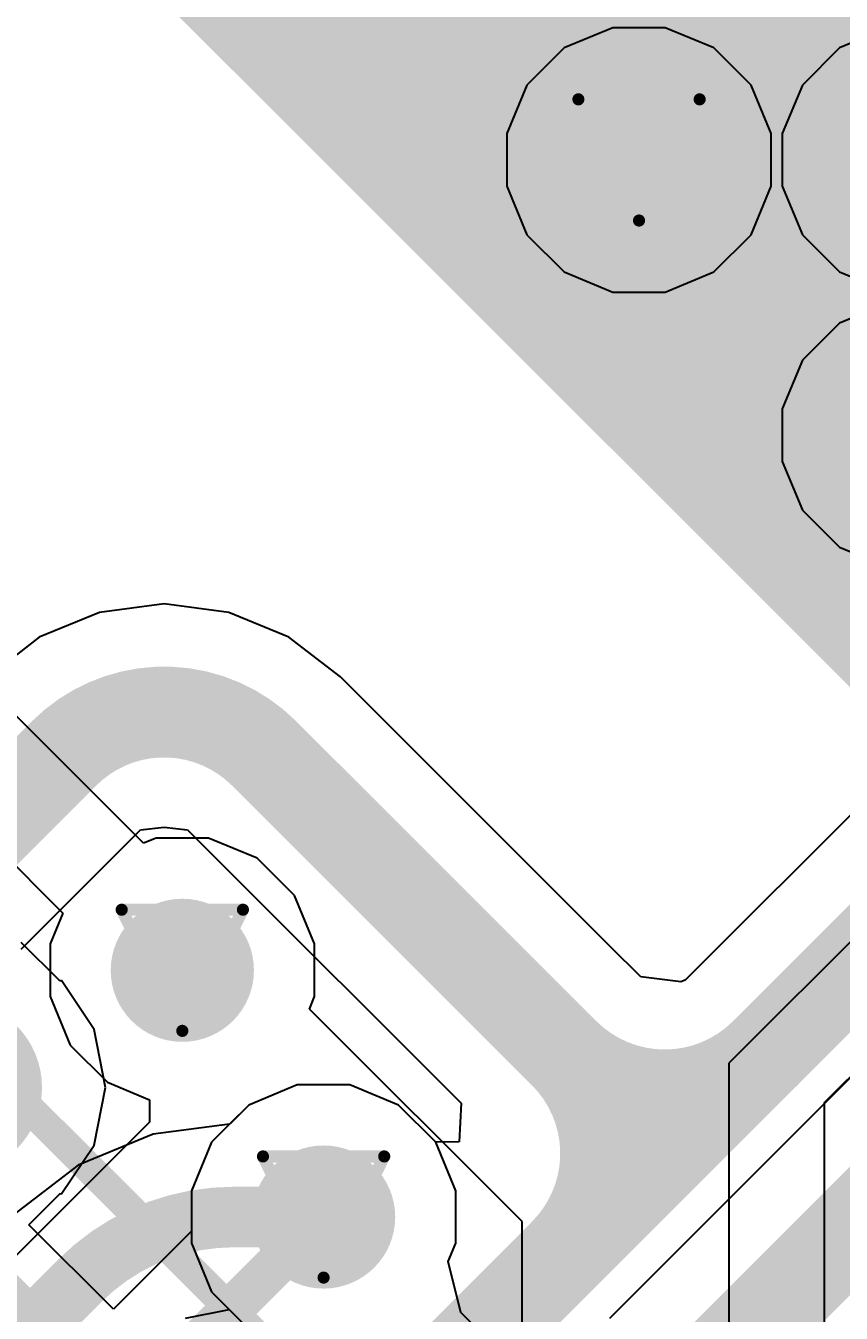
# Model space of a CAD drawing. Header units: inches. Extents: x 0 to 211, y 0 to 201.
# Drawn here: x 2.0196 to 2.1541, y 2.1277 to 2.3402 of the extents above; entities that cross this region are included whole.
import ezdxf

# ---------------------------------------------------------------- set-up
doc = ezdxf.new("R2010")
doc.units = ezdxf.units.IN
doc.header["$MEASUREMENT"] = 0
for name, color, linetype in [('Bottom Layer', 5, 'Continuous'), ('Bottom Overlay', 54, 'Continuous'), ('Drill Drawing', 1, 'Continuous'), ('Layer 1', 16, 'Continuous'), ('Layer 2', 76, 'Continuous'), ('Top Layer', 1, 'Continuous'), ('Top Overlay', 2, 'Continuous'), ('Top Paste', 8, 'Continuous'), ('Top Solder', 216, 'Continuous'), ('Via Holes', 16, 'Continuous')]:
    doc.layers.add(name, color=color, linetype=linetype)
doc.styles.add('Arial', font='', dxfattribs={"height": 0.2})
doc.styles.get('Arial').set_extended_font_data('Arial')

# ---------------------------------------------------------------- blocks, each defined once
blk = doc.blocks.new('LQFP_128_EP_14_14__64')
at = {"layer": 'Top Layer'}
blk.add_hatch(color=1, dxfattribs=at).paths.add_polyline_path([(-0.09842499999999997, -0.09842500000000003), (-0.09842500000000003, 0.09842499999999997), (0.09842499999999997, 0.09842500000000003), (0.09842500000000003, -0.09842499999999997)])
at = {"layer": 'Top Paste'}
blk.add_hatch(color=8, dxfattribs=at).paths.add_polyline_path([(-0.09842499999999997, -0.09842500000000003), (-0.09842500000000003, 0.09842499999999997), (0.09842499999999997, 0.09842500000000003), (0.09842500000000003, -0.09842499999999997)])
at = {"layer": 'Top Solder'}
for points in [[(-0.1011809, -0.1011809), (-0.1011809, 0.1011809), (0.1011809, 0.1011809), (0.1011809, -0.1011809)], [(0.0484071, -0.2669166), (0.0617929, -0.2669166), (0.0617929, -0.3314834), (0.0484071, -0.3314834)], [(0.0641771, -0.2669166), (0.0775629, -0.2669166), (0.0775629, -0.3314834), (0.0641771, -0.3314834)]]:
    blk.add_hatch(color=216, dxfattribs=at).paths.add_polyline_path(points)
at = {"layer": 'Top Overlay'}
blk.add_lwpolyline([(-0.24606, -0.24606, 0.005, 0.005, 0), (0.24606, -0.24606, 0.005, 0.005, 0)], format="xyseb", dxfattribs=at)

msp = doc.modelspace()

# ---------------------------------------------------------------- hatches: boundary and pattern name
at = {"layer": 'Bottom Layer'}
h = msp.add_hatch(color=5, dxfattribs=at)
edge = h.paths.add_edge_path()
edge.add_arc((2.1207112, 2.3181003), 0.011811, 0, 360)
h = msp.add_hatch(color=5, dxfattribs=at)
edge = h.paths.add_edge_path()
edge.add_arc((2.0453928, 2.1843395), 0.011811, 0, 360)
h = msp.add_hatch(color=5, dxfattribs=at)
edge = h.paths.add_edge_path()
edge.add_arc((2.0686924, 2.1436106), 0.011811, 0, 360)
at = {"layer": 'Layer 1'}
h = msp.add_hatch(color=16, dxfattribs=at)
edge = h.paths.add_edge_path()
edge.add_arc((2.1207112, 2.3181003), 0.011811, 0, 360)
h = msp.add_hatch(color=16, dxfattribs=at)
edge = h.paths.add_edge_path()
edge.add_arc((2.0453928, 2.1843395), 0.011811, 0, 360)
h = msp.add_hatch(color=16, dxfattribs=at)
edge = h.paths.add_edge_path()
edge.add_arc((2.0686924, 2.1436106), 0.011811, 0, 360)
at = {"layer": 'Layer 2'}
h = msp.add_hatch(color=76, dxfattribs=at)
edge = h.paths.add_edge_path()
edge.add_arc((2.1207112, 2.3181003), 0.011811, 0, 360)
h = msp.add_hatch(color=76, dxfattribs=at)
edge = h.paths.add_edge_path()
edge.add_arc((2.0453928, 2.1843395), 0.011811, 0, 360)
h = msp.add_hatch(color=76, dxfattribs=at)
edge = h.paths.add_edge_path()
edge.add_arc((2.0686924, 2.1436106), 0.011811, 0, 360)
at = {"layer": 'Top Layer'}
h = msp.add_hatch(color=1, dxfattribs=at)
edge = h.paths.add_edge_path()
edge.add_arc((2.1207112, 2.3181003), 0.011811, 0, 360)
h = msp.add_hatch(color=1, dxfattribs=at)
edge = h.paths.add_edge_path()
edge.add_arc((2.0453928, 2.1843395), 0.011811, 0, 360)
h = msp.add_hatch(color=1, dxfattribs=at)
edge = h.paths.add_edge_path()
edge.add_arc((2.0686924, 2.1436106), 0.011811, 0, 360)
at = {"layer": 'Via Holes'}
h = msp.add_hatch(color=7, dxfattribs=at)
edge = h.paths.add_edge_path()
edge.add_arc((2.1207112, 2.3181003), 0.0059055, 0, 360)
h = msp.add_hatch(color=7, dxfattribs=at)
edge = h.paths.add_edge_path()
edge.add_arc((2.0453928, 2.1843395), 0.0059055, 0, 360)
h = msp.add_hatch(color=7, dxfattribs=at)
edge = h.paths.add_edge_path()
edge.add_arc((2.0686924, 2.1436106), 0.0059055, 0, 360)

# ---------------------------------------------------------------- linework, layer by layer
at = {"layer": 'Bottom Layer'}
for p, q in [((2.2383174, 2.2926987), (2.1283378, 2.1827192)), ((2.0423853, 2.244825), (2.0317302, 2.2434222)), ((2.0530404, 2.2434222), (2.0423853, 2.244825)), ((2.0317302, 2.2434222), (2.0218013, 2.2393095)), ((2.0629693, 2.2393095), (2.0530404, 2.2434222)), ((2.0218013, 2.2393095), (2.0132749, 2.2327674)), ((2.0714954, 2.2327672), (2.0629693, 2.2393095)), ((2.0714955, 2.2327673), (2.0714954, 2.2327672)), ((2.0715354, 2.232714), (2.0714955, 2.2327673)), ((2.1160284, 2.188221), (2.0715354, 2.232714)), ((2.033564, 2.2025757), (2.0385063, 2.2075178)), ((2.0385063, 2.2075178), (2.0385066, 2.207518)), ((2.0385066, 2.207518), (2.038512, 2.2075262)), ((2.038512, 2.2075262), (2.0423797, 2.2079367)), ((2.0423797, 2.2079367), (2.0462553, 2.2075269)), ((2.0462553, 2.2075269), (2.0462687, 2.2075133)), ((2.0462687, 2.2075133), (2.051205, 2.2025772)), ((2.0188399, 2.1878515), (2.033564, 2.2025757)), ((2.051205, 2.2025772), (2.0913574, 2.1624249)), ((2.1209854, 2.1832786), (2.1160284, 2.188221)), ((2.1276298, 2.1824259), (2.1209854, 2.1832786)), ((2.1283378, 2.1827192), (2.1276298, 2.1824259)), ((2.0643539, 2.1654216), (2.0563375, 2.1621011)), ((2.0730309, 2.1654216), (2.0643539, 2.1654216)), ((2.0810473, 2.1621011), (2.0730309, 2.1654216)), ((2.0563375, 2.1621011), (2.0532, 2.1589636)), ((2.0871828, 2.1559656), (2.0810473, 2.1621011)), ((2.0913574, 2.1624249), (2.0910306, 2.1560454)), ((2.04058, 2.1573022), (2.0282144, 2.1521801)), ((2.0532, 2.1589636), (2.04058, 2.1573022)), ((2.0910306, 2.1560454), (2.0871828, 2.1559656)), ((2.0282144, 2.1521801), (2.0175958, 2.1440322)), ((2.0459166, 2.1269308), (2.0530982, 2.1283594)), ((2.0530982, 2.1283594), (2.0563374, 2.1251202))]:
    msp.add_line(p, q, dxfattribs=at)
for points in [[(2.1414867, 2.1706345, 0.015, 0.015, 0), (2.2558773, 2.2850251, 0.015, 0.015, 0)], [(2.0258897, 2.2201349, 0.015, 0.015, -0.4143707946261578), (2.0588721, 2.2201438, 0.015, 0.015, 0)], [(1.9970289, 2.1912741, 0.015, 0.015, 0), (2.0258897, 2.2201349, 0.015, 0.015, 0)], [(2.058872, 2.2201437, 0.015, 0.015, 0), (2.0589185, 2.2200973, 0.015, 0.015, 0)], [(2.0589185, 2.2200973, 0.015, 0.015, 0), (2.1157346, 2.1632813, 0.015, 0.015, 0)], [(2.1083614, 2.1706545, 0.015, 0.015, -0.4142135623730951), (2.1083614, 2.1375491, 0.015, 0.015, 0)], [(2.1415031, 2.1706182, 0.015, 0.015, -0.4142135623730951), (2.1083977, 2.1706182, 0.015, 0.015, 0)], [(2.1158572, 2.145005, 0.015, 0.015, 0), (2.1407504, 2.1698982, 0.015, 0.015, 0)], [(2.1407504, 2.1698982, 0.015, 0.015, 0), (2.1414867, 2.1706345, 0.015, 0.015, 0)], [(2.1157346, 2.1632813, 0.015, 0.015, 0), (2.1158572, 2.1631587, 0.015, 0.015, 0)], [(2.080189, 2.1093368, 0.015, 0.015, 0), (2.1158572, 2.145005, 0.015, 0.015, 0)], [(2.0285125, 2.1331154, 0.01, 0.01, -0.198912367379658), (2.05385, 2.1436106, 0.01, 0.01, 0)], [(2.05385, 2.1436106, 0.01, 0.01, 0), (2.0686924, 2.1436106, 0.01, 0.01, 0)], [(1.943722, 2.048325, 0.01, 0.01, 0), (2.0285124, 2.1331154, 0.01, 0.01, 0)]]:
    msp.add_lwpolyline(points, format="xyseb", dxfattribs=at)
for points in [[(2.0221397, 2.2201349, 0.0075, 0.0075, 1), (2.0296397, 2.2201349, 0.0075, 0.0075, 1)], [(2.0221397, 2.2201349, 0.0075, 0.0075, 1), (2.0296397, 2.2201349, 0.0075, 0.0075, 1)], [(2.055122, 2.2201437, 0.0075, 0.0075, 1), (2.062622, 2.2201437, 0.0075, 0.0075, 1)], [(2.0551221, 2.2201438, 0.0075, 0.0075, 1), (2.0626221, 2.2201438, 0.0075, 0.0075, 1)], [(2.0551685, 2.2200973, 0.0075, 0.0075, 1), (2.0626685, 2.2200973, 0.0075, 0.0075, 1)], [(2.0551685, 2.2200973, 0.0075, 0.0075, 1), (2.0626685, 2.2200973, 0.0075, 0.0075, 1)], [(2.1046114, 2.1706545, 0.0075, 0.0075, 1), (2.1121114, 2.1706545, 0.0075, 0.0075, 1)], [(2.1046477, 2.1706182, 0.0075, 0.0075, 1), (2.1121477, 2.1706182, 0.0075, 0.0075, 1)], [(2.1370004, 2.1698982, 0.0075, 0.0075, 1), (2.1445004, 2.1698982, 0.0075, 0.0075, 1)], [(2.1370004, 2.1698982, 0.0075, 0.0075, 1), (2.1445004, 2.1698982, 0.0075, 0.0075, 1)], [(2.1377367, 2.1706345, 0.0075, 0.0075, 1), (2.1452367, 2.1706345, 0.0075, 0.0075, 1)], [(2.1377367, 2.1706345, 0.0075, 0.0075, 1), (2.1452367, 2.1706345, 0.0075, 0.0075, 1)], [(2.1377531, 2.1706182, 0.0075, 0.0075, 1), (2.1452531, 2.1706182, 0.0075, 0.0075, 1)], [(2.1119846, 2.1632813, 0.0075, 0.0075, 1), (2.1194846, 2.1632813, 0.0075, 0.0075, 1)], [(2.1119846, 2.1632813, 0.0075, 0.0075, 1), (2.1194846, 2.1632813, 0.0075, 0.0075, 1)], [(2.1121072, 2.1631587, 0.0075, 0.0075, 1), (2.1196072, 2.1631587, 0.0075, 0.0075, 1)], [(2.1121072, 2.145005, 0.0075, 0.0075, 1), (2.1196072, 2.145005, 0.0075, 0.0075, 1)], [(2.1121072, 2.145005, 0.0075, 0.0075, 1), (2.1196072, 2.145005, 0.0075, 0.0075, 1)], [(2.05135, 2.1436106, 0.005, 0.005, 1), (2.05635, 2.1436106, 0.005, 0.005, 1)], [(2.05135, 2.1436106, 0.005, 0.005, 1), (2.05635, 2.1436106, 0.005, 0.005, 1)], [(2.0661924, 2.1436106, 0.005, 0.005, 1), (2.0711924, 2.1436106, 0.005, 0.005, 1)], [(2.1046114, 2.1375491, 0.0075, 0.0075, 1), (2.1121114, 2.1375491, 0.0075, 0.0075, 1)], [(2.0260124, 2.1331154, 0.005, 0.005, 1), (2.0310124, 2.1331154, 0.005, 0.005, 1)], [(2.0260125, 2.1331154, 0.005, 0.005, 1), (2.0310125, 2.1331154, 0.005, 0.005, 1)]]:
    msp.add_lwpolyline(points, format="xyseb", close=True, dxfattribs=at)
at = {"layer": 'Drill Drawing'}
for points in [[(2.1107112, 2.3281003, 0.002, 0.002, 0), (2.1307112, 2.3281003, 0.002, 0.002, 0)], [(2.1107112, 2.3281003, 0.002, 0.002, 0), (2.1207112, 2.3081003, 0.002, 0.002, 0)], [(2.1207112, 2.3081003, 0.002, 0.002, 0), (2.1307112, 2.3281003, 0.002, 0.002, 0)], [(2.0353928, 2.1943395, 0.002, 0.002, 0), (2.0553928, 2.1943395, 0.002, 0.002, 0)], [(2.0353928, 2.1943395, 0.002, 0.002, 0), (2.0453928, 2.1743395, 0.002, 0.002, 0)], [(2.0453928, 2.1743395, 0.002, 0.002, 0), (2.0553928, 2.1943395, 0.002, 0.002, 0)], [(2.0586924, 2.1536106, 0.002, 0.002, 0), (2.0786924, 2.1536106, 0.002, 0.002, 0)], [(2.0586924, 2.1536106, 0.002, 0.002, 0), (2.0686924, 2.1336106, 0.002, 0.002, 0)], [(2.0686924, 2.1336106, 0.002, 0.002, 0), (2.0786924, 2.1536106, 0.002, 0.002, 0)]]:
    msp.add_lwpolyline(points, format="xyseb", dxfattribs=at)
for points in [[(2.1102112, 2.3281003, 0.001, 0.001, 1), (2.1112112, 2.3281003, 0.001, 0.001, 1)], [(2.1102112, 2.3281003, 0.001, 0.001, 1), (2.1112112, 2.3281003, 0.001, 0.001, 1)], [(2.1302112, 2.3281003, 0.001, 0.001, 1), (2.1312112, 2.3281003, 0.001, 0.001, 1)], [(2.1302112, 2.3281003, 0.001, 0.001, 1), (2.1312112, 2.3281003, 0.001, 0.001, 1)], [(2.1202112, 2.3081003, 0.001, 0.001, 1), (2.1212112, 2.3081003, 0.001, 0.001, 1)], [(2.1202112, 2.3081003, 0.001, 0.001, 1), (2.1212112, 2.3081003, 0.001, 0.001, 1)], [(2.0348928, 2.1943395, 0.001, 0.001, 1), (2.0358928, 2.1943395, 0.001, 0.001, 1)], [(2.0348928, 2.1943395, 0.001, 0.001, 1), (2.0358928, 2.1943395, 0.001, 0.001, 1)], [(2.0548928, 2.1943395, 0.001, 0.001, 1), (2.0558928, 2.1943395, 0.001, 0.001, 1)], [(2.0548928, 2.1943395, 0.001, 0.001, 1), (2.0558928, 2.1943395, 0.001, 0.001, 1)], [(2.0448928, 2.1743395, 0.001, 0.001, 1), (2.0458928, 2.1743395, 0.001, 0.001, 1)], [(2.0448928, 2.1743395, 0.001, 0.001, 1), (2.0458928, 2.1743395, 0.001, 0.001, 1)], [(2.0581924, 2.1536106, 0.001, 0.001, 1), (2.0591924, 2.1536106, 0.001, 0.001, 1)], [(2.0581924, 2.1536106, 0.001, 0.001, 1), (2.0591924, 2.1536106, 0.001, 0.001, 1)], [(2.0781924, 2.1536106, 0.001, 0.001, 1), (2.0791924, 2.1536106, 0.001, 0.001, 1)], [(2.0781924, 2.1536106, 0.001, 0.001, 1), (2.0791924, 2.1536106, 0.001, 0.001, 1)], [(2.0681924, 2.1336106, 0.001, 0.001, 1), (2.0691924, 2.1336106, 0.001, 0.001, 1)], [(2.0681924, 2.1336106, 0.001, 0.001, 1), (2.0691924, 2.1336106, 0.001, 0.001, 1)]]:
    msp.add_lwpolyline(points, format="xyseb", close=True, dxfattribs=at)
at = {"layer": 'Layer 1'}
for p, q in [((2.0643539, 2.1654216), (2.0563375, 2.1621011)), ((2.0730309, 2.1654216), (2.0643539, 2.1654216)), ((2.0810473, 2.1621011), (2.0730309, 2.1654216)), ((2.0563375, 2.1621011), (2.0502019, 2.1559655)), ((2.0871829, 2.1559655), (2.0810473, 2.1621011)), ((2.0502019, 2.1559655), (2.0468814, 2.1479491)), ((2.0905034, 2.1479491), (2.0871829, 2.1559655)), ((2.0468814, 2.1479491), (2.0468814, 2.1392721)), ((2.0905034, 2.1392721), (2.0905034, 2.1479491)), ((2.0468814, 2.1392721), (2.0502019, 2.1312557)), ((2.0892556, 2.1362597), (2.0905034, 2.1392721)), ((2.0913212, 2.1278272), (2.0892556, 2.1362597)), ((2.0502019, 2.1312557), (2.0563374, 2.1251202)), ((2.0974566, 2.1216918), (2.0913212, 2.1278272))]:
    msp.add_line(p, q, dxfattribs=at)
at = {"layer": 'Layer 2'}
for p, q in [((2.4273764, 2.4608582), (2.1355503, 2.169032)), ((2.1513115, 2.1625087), (2.4464776, 2.4576746)), ((2.0389952, 2.2052976), (1.8680089, 2.3762839)), ((2.1163727, 2.3399113), (2.1083563, 2.3365908)), ((2.1250497, 2.3399113), (2.1163727, 2.3399113)), ((2.1330661, 2.3365908), (2.1250497, 2.3399113)), ((2.1618057, 2.3399113), (2.1537893, 2.3365908)), ((2.1083563, 2.3365908), (2.1022207, 2.3304552)), ((2.1392017, 2.3304552), (2.1330661, 2.3365908)), ((2.1537893, 2.3365908), (2.1476537, 2.3304552)), ((2.1022207, 2.3304552), (2.0989002, 2.3224388)), ((2.1425222, 2.3224388), (2.1392017, 2.3304552)), ((2.1476537, 2.3304552), (2.1443332, 2.3224388)), ((2.0989002, 2.3224388), (2.0989002, 2.3137618)), ((2.1425222, 2.3137618), (2.1425222, 2.3224388)), ((2.1443332, 2.3224388), (2.1443332, 2.3137618)), ((2.0989002, 2.3137618), (2.1022207, 2.3057454)), ((2.1392017, 2.3057454), (2.1425222, 2.3137618)), ((2.1443332, 2.3137618), (2.1476537, 2.3057454)), ((2.1022207, 2.3057454), (2.1083563, 2.2996098)), ((2.1330661, 2.2996098), (2.1392017, 2.3057454)), ((2.1476537, 2.3057454), (2.1537893, 2.2996098)), ((2.1083563, 2.2996098), (2.1163727, 2.2962893)), ((2.1250497, 2.2962893), (2.1330661, 2.2996098)), ((2.1537893, 2.2996098), (2.1618057, 2.2962893)), ((2.1163727, 2.2962893), (2.1250497, 2.2962893)), ((2.1618057, 2.2944782), (2.1537893, 2.2911577)), ((2.1537893, 2.2911577), (2.1476537, 2.2850221)), ((2.1476537, 2.2850221), (2.1443332, 2.2770057)), ((2.1443332, 2.2770057), (2.1443332, 2.2683287)), ((2.1443332, 2.2683287), (2.1476537, 2.2603123)), ((2.1476537, 2.2603123), (2.1537893, 2.2541767)), ((2.1537893, 2.2541767), (2.1618057, 2.2508562)), ((1.998272, 2.2212073), (2.0256963, 2.193783)), ((2.0410543, 2.2061505), (2.0389952, 2.2052976)), ((2.0497313, 2.2061505), (2.0410543, 2.2061505)), ((2.0577477, 2.20283), (2.0497313, 2.2061505)), ((2.0638833, 2.1966944), (2.0577477, 2.20283)), ((2.0672038, 2.188678), (2.0638833, 2.1966944)), ((2.0256963, 2.193783), (2.0235818, 2.188678)), ((2.0235818, 2.188678), (2.0235818, 2.180001)), ((2.0672038, 2.180001), (2.0672038, 2.188678)), ((2.0235818, 2.180001), (2.0269023, 2.1719846)), ((2.0663509, 2.1779419), (2.0672038, 2.180001)), ((2.1014423, 2.1428505), (2.0663509, 2.1779419)), ((2.0269023, 2.1719846), (2.0330379, 2.165849)), ((2.1355503, 2.169032), (2.1355502, 2.0867107)), ((2.0330379, 2.165849), (2.04, 2.1629652)), ((2.04, 2.1629652), (2.04, 2.1592758)), ((2.1513115, 2.0494915), (2.1513115, 2.1625087)), ((2.04, 2.1592758), (1.9769784, 2.0962542)), ((2.1014423, 2.086579), (2.1014423, 2.1428505))]:
    msp.add_line(p, q, dxfattribs=at)
at = {"layer": 'Top Layer'}
for p, q in [((2.2026018, 2.2136581), (2.1158175, 2.1268739)), ((2.025247, 2.1825219), (2.0188399, 2.188929)), ((2.0254412, 2.1826258), (2.025247, 2.1825219)), ((2.0308365, 2.1745512), (2.0254412, 2.1826258)), ((2.0327349, 2.1650072), (2.0308365, 2.1745512)), ((2.0308365, 2.1554632), (2.0327349, 2.1650072)), ((2.0643539, 2.1654216), (2.0563375, 2.1621011)), ((2.0730309, 2.1654216), (2.0643539, 2.1654216)), ((2.0810473, 2.1621011), (2.0730309, 2.1654216)), ((2.0563375, 2.1621011), (2.0502019, 2.1559655)), ((2.0871829, 2.1559655), (2.0810473, 2.1621011)), ((2.0254307, 2.147373), (2.0308365, 2.1554632)), ((2.0502019, 2.1559655), (2.0468814, 2.1479491)), ((2.0905034, 2.1479491), (2.0871829, 2.1559655)), ((2.0200998, 2.1423454), (2.0252786, 2.1475242)), ((2.0252786, 2.1475242), (2.0252793, 2.1475243)), ((2.0252793, 2.1475243), (2.0254307, 2.147373)), ((2.0468814, 2.1479491), (2.0468814, 2.1412655)), ((2.0905034, 2.1392721), (2.0905034, 2.1479491)), ((2.0340305, 2.1284146), (2.0200998, 2.1423454)), ((2.0468814, 2.1412655), (2.0340305, 2.1284146)), ((2.0892556, 2.1362597), (2.0905034, 2.1392721)), ((2.0913212, 2.1278272), (2.0892556, 2.1362597)), ((2.0974566, 2.1216918), (2.0913212, 2.1278272))]:
    msp.add_line(p, q, dxfattribs=at)
for points in [[(2.1192401, 2.1050629, 0.015, 0.015, 0), (2.2152185, 2.2010413, 0.015, 0.015, 0)], [(2.0155515, 2.1727514, 0.007, 0.007, -0.4139773810386195), (2.0155457, 2.1572573, 0.007, 0.007, 0)], [(2.0158133, 2.0907315, 0.007, 0.007, 0), (2.0686924, 2.1436106, 0.007, 0.007, 0)]]:
    msp.add_lwpolyline(points, format="xyseb", dxfattribs=at)
msp.add_lwpolyline([(2.0669424, 2.1436106, 0.0035, 0.0035, 1), (2.0704424, 2.1436106, 0.0035, 0.0035, 1)], format="xyseb", close=True, dxfattribs=at)

# ---------------------------------------------------------------- block references
at = {"rotation": 315}
msp.add_blockref('LQFP_128_EP_14_14__64', (2.1661442, 2.3635333), dxfattribs=at)

# ---------------------------------------------------------------- texts
at = {"layer": 'Bottom Overlay', "style": 'Arial', "text_generation_flag": 2}
msp.add_text('C45', height=0.03, rotation=45, dxfattribs=at).set_placement((2.2050224, 2.1148999))

doc.saveas('drawing.dxf')
